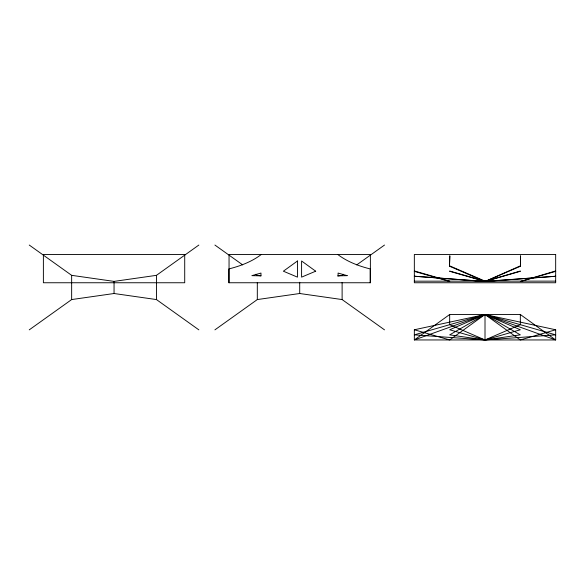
<?xml version="1.0" encoding="UTF-8"?>
<svg xmlns="http://www.w3.org/2000/svg" width="585" height="585" viewBox="0 0 585 585"><rect width="100%" height="100%" fill="white"/><g stroke="black" fill="none" stroke-linecap="round" stroke-linejoin="round"><path stroke-width="0.88" d="M449.704 281.487L414.282 271.36M485.045 281.356L555.713 276.266L485.016 281.517L414.297 276.23L485.045 281.414L520.306 271.038M555.611 270.957L520.314 281.502M484.994 281.224L449.704 271.045M414.312 281.173L555.67 281.129L555.626 281.502M261.298 254.482C251.784 261.751 240.362 266.014 228.859 268.939L228.859 282.752L370.378 282.752L370.378 254.482L229.049 254.482L229.049 282.752M449.675 314.511L414.341 339.951L414.341 329.772L485.009 314.511L555.67 329.772L555.67 339.951L414.341 339.951L485.009 314.511L555.67 334.861L485.009 339.951L414.341 334.861L485.009 314.511L555.67 339.951L520.336 314.511L449.675 314.511L449.675 324.682L485.009 339.951L520.336 334.861L485.009 314.511L449.675 329.772L485.009 339.951L520.336 329.772L485.009 314.511L449.675 334.861L485.009 339.951L520.336 324.682L520.336 314.511M555.67 329.772L520.336 339.951L485.009 314.511L449.675 339.951L414.341 329.772M29.25 329.852L71.648 299.564L114.053 293.509L156.451 299.564L198.849 329.852M29.25 245.049L71.648 275.338L114.053 281.392L156.451 275.338L198.849 245.049M214.914 329.852L257.312 299.564L299.71 293.509L342.115 299.564L384.513 329.852M343.578 274.292L342.115 275.338L337.603 275.981M356.733 264.895L384.513 245.049M520.262 265.897L485.06 281.465M485.082 281.517L520.416 266.255M520.372 271.286L484.972 281.473L449.638 271.279M520.394 281.539L555.728 271.36M520.46 255.901L520.453 266.073M260.969 275.842L251.879 275.652L260.969 273.056L260.969 275.842L257.312 275.338L255.85 274.292M414.399 270.957L449.733 281.136M449.748 265.897L485.082 281.166M449.594 266.248L484.928 281.517M214.914 245.049L242.695 264.895M337.757 254.482C347.271 261.751 358.693 266.014 370.195 268.939L370.195 282.752M520.526 255.901L520.526 266.073M485.009 314.511L485.009 339.951M342.115 282.518L342.115 299.564M299.71 282.262L299.71 293.509M257.312 282.518L257.312 299.564M156.451 275.338L156.451 299.564M114.053 281.392L114.053 293.509M71.648 275.338L71.648 299.564M297.465 260.998L283.367 271.199L297.465 277.136L297.465 260.998M315.688 271.199L301.589 277.136L301.589 260.998L315.688 271.199M347.176 275.652L338.086 275.842L338.086 273.056L347.176 275.652M184.714 254.482L43.385 254.482L43.385 282.752L184.714 282.752L184.714 254.482M555.67 254.482L414.341 254.482L414.341 282.752L555.67 282.752L555.67 254.482M449.785 255.901L449.492 266.073L449.85 255.901"/></g></svg>
